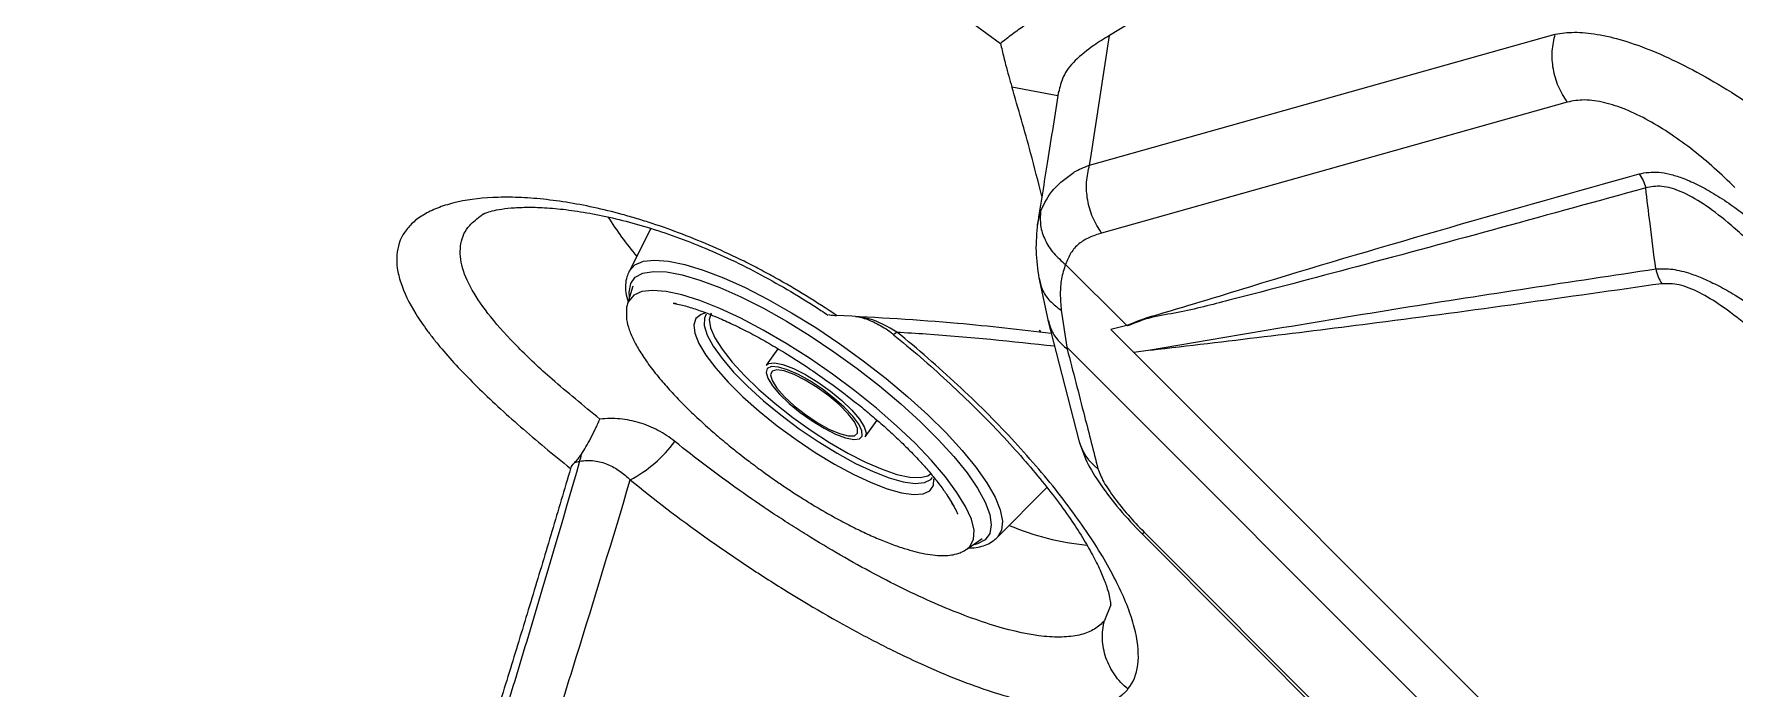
# Model space of a CAD drawing. Extents: x 409 to 498, y 628 to 778.
# Drawn here: x 479.38 to 485.8, y 724.84 to 727.3 of the extents above; entities that cross this region are included whole.
import ezdxf

# ---------------------------------------------------------------- set-up
doc = ezdxf.new("R2010")
doc.units = 0
doc.header["$MEASUREMENT"] = 0
doc.layers.add('1', color=4, linetype='Continuous')
doc.layers.add('GEOMETRY', color=4, linetype='Continuous', lineweight=25)

# ---------------------------------------------------------------- blocks, each defined once
blk = doc.blocks.new('2026_PULSE')
at = {"layer": 'GEOMETRY'}
for p, q in [((77.0824, 83.6917), (74.8596, 82.339)), ((74.7845, 81.8504), (76.5414, 82.3444)), ((74.7889, 81.879), (74.8596, 82.3389)), ((74.4912, 82.1456), (74.6648, 82.1124)), ((76.5867, 82.0879), (74.8297, 81.5939)), ((74.7845, 81.8504), (74.7889, 81.879)), ((72.4915, 81.6619), (72.4941, 81.6641)), ((72.4941, 81.6641), (72.497, 81.6665)), ((74.5882, 81.6247), (74.5995, 81.6754)), ((73.1288, 81.6113), (73.0468, 81.4487)), ((74.6939, 81.4757), (74.9244, 81.2453)), ((73.0611, 81.3939), (73.0411, 81.3266)), ((74.5932, 81.4251), (74.6283, 81.2622)), ((74.6269, 81.2657), (74.7435, 80.8122)), ((74.6775, 81.3029), (74.6981, 81.1643)), ((74.0455, 81.2114), (74.0454, 81.2116)), ((74.5984, 81.2224), (74.5954, 81.2273)), ((74.5984, 81.2269), (74.5984, 81.2224)), ((74.9244, 81.2453), (74.8649, 81.23)), ((74.8649, 81.23), (74.9515, 81.1434)), ((74.9266, 81.2459), (74.9244, 81.2453)), ((73.6086, 81.1579), (73.5644, 81.0955)), ((74.6981, 81.1643), (74.7001, 81.1623)), ((74.7001, 81.1623), (81.1421, 74.7204)), ((75.0145, 81.1524), (74.9515, 81.1434)), ((74.9515, 81.1434), (81.1232, 74.9717)), ((73.9376, 80.8262), (73.9829, 80.8879)), ((74.4358, 80.4462), (74.6236, 80.6347)), ((74.3218, 80.4024), (74.3794, 80.4425)), ((74.9827, 80.4593), (80.4391, 75.003)), ((74.9901, 80.4667), (80.4465, 75.0103)), ((74.8642, 80.1917), (74.8408, 80.133))]:
    blk.add_line(p, q, dxfattribs=at)
at = {"layer": 'GEOMETRY', "flags": 128}
for points in [[(73.0468, 81.4487), (73.0484, 81.4516), (73.0691, 81.4738), (73.1009, 81.4874), (73.1433, 81.4924), (73.1956, 81.4885), (73.257, 81.4759), (73.3265, 81.4547), (73.4028, 81.4253), (73.4848, 81.3883), (73.5712, 81.3441), (73.6604, 81.2936), (73.751, 81.2375), (73.8416, 81.1767), (73.9307, 81.1124)], [(73.0487, 81.3524), (73.0473, 81.3713), (73.0531, 81.4033), (73.0705, 81.4272), (73.0992, 81.4427), (73.1388, 81.4494), (73.1884, 81.4473), (73.2473, 81.4364), (73.3145, 81.4169), (73.3888, 81.3891), (73.4689, 81.3534), (73.5536, 81.3106), (73.6412, 81.2613), (73.7304, 81.2063), (73.8196, 81.1467), (73.9072, 81.0834)], [(74.3218, 80.4024), (74.3338, 80.4131), (74.347, 80.4393), (74.3486, 80.4734), (74.3385, 80.5148), (74.3168, 80.5627), (74.2841, 80.6163), (74.2408, 80.6746), (74.1878, 80.7366), (74.1259, 80.8013), (74.0563, 80.8673), (73.9803, 80.9336), (73.8991, 80.9989), (73.8143, 81.0622), (73.7273, 81.1222), (73.6397, 81.1779), (73.5531, 81.2284), (73.469, 81.2726), (73.3889, 81.3099), (73.3142, 81.3395), (73.2463, 81.3609), (73.1864, 81.3738), (73.1355, 81.3779), (73.0946, 81.3731), (73.0644, 81.3596), (73.0454, 81.3375), (73.0411, 81.3266)], [(73.3352, 81.2927), (73.3185, 81.2875), (73.299, 81.2718), (73.2911, 81.2478), (73.2949, 81.2162), (73.3103, 81.1776), (73.337, 81.1333), (73.3743, 81.0842), (73.4211, 81.0317), (73.4763, 80.9771), (73.5384, 80.9219), (73.6059, 80.8674), (73.6769, 80.8151), (73.7497, 80.7663), (73.8224, 80.7223), (73.893, 80.6843), (73.9598, 80.6532), (74.021, 80.6298), (74.075, 80.6147)], [(73.3382, 81.2883), (73.3311, 81.2736), (73.3304, 81.2452), (73.3416, 81.2096), (73.3643, 81.1677), (73.3979, 81.1206), (73.4415, 81.0697), (73.4939, 81.0164), (73.5537, 80.962), (73.6193, 80.9081), (73.6888, 80.8561), (73.7603, 80.8075), (73.832, 80.7635), (73.9018, 80.7255), (73.9678, 80.6944), (74.0284, 80.6711), (74.0817, 80.6561)], [(73.3562, 81.2914), (73.3497, 81.2681), (73.3545, 81.2369), (73.3708, 81.1991), (73.3981, 81.1557), (73.4356, 81.1078), (73.4824, 81.0568), (73.5371, 81.0041), (73.5983, 80.951), (73.6644, 80.8991), (73.7334, 80.8498), (73.8035, 80.8044), (73.8728, 80.7641), (73.9394, 80.7301), (74.0015, 80.7032), (74.0575, 80.6842), (74.1057, 80.6737), (74.1448, 80.6718), (74.1739, 80.6788), (74.1879, 80.689)], [(74.0572, 81.2206), (74.0495, 81.2135), (74.0457, 81.2113), (74.0455, 81.2114)], [(73.5679, 81.0831), (73.5636, 81.0688), (73.5701, 81.0465), (73.5877, 81.0184), (73.6151, 80.9862), (73.6508, 80.9519), (73.6924, 80.9176), (73.7373, 80.8857), (73.7828, 80.8579)], [(73.5644, 81.0955), (73.5731, 81.1022), (73.5953, 81.1048), (73.6273, 81.0984), (73.6671, 81.0834), (73.695, 81.0699)], [(73.9261, 80.8284), (73.9264, 80.8292), (73.9256, 80.848), (73.9134, 80.8734), (73.8908, 80.9039), (73.859, 80.9374), (73.82, 80.9719), (73.7764, 81.0053), (73.7309, 81.0354), (73.6862, 81.0603), (73.6453, 81.0785), (73.6107, 81.0888), (73.5846, 81.0906), (73.5685, 81.0838), (73.5679, 81.0831)], [(73.7117, 81.0399), (73.6693, 81.0611), (73.6325, 81.0742), (73.6042, 81.0784), (73.5863, 81.0734), (73.5802, 81.0594), (73.5864, 81.0375), (73.6044, 81.0094), (73.6329, 80.9771), (73.6697, 80.9431), (73.7121, 80.9098), (73.757, 80.8797), (73.8011, 80.8551), (73.841, 80.8378), (73.8739, 80.829), (73.8972, 80.8295), (73.9093, 80.8391), (73.9093, 80.8572), (73.8971, 80.8824), (73.8736, 80.9129), (73.8407, 80.9463), (73.8007, 80.9803), (73.7566, 81.0123), (73.7117, 81.0399)], [(73.695, 81.0699), (73.7121, 81.0606), (73.72, 81.0562)], [(73.9072, 81.0834), (73.9918, 81.0175), (74.072, 80.9502), (74.1463, 80.8826), (74.2135, 80.8158), (74.2724, 80.751), (74.3221, 80.6893), (74.3616, 80.6318), (74.3904, 80.5794), (74.4078, 80.533), (74.4137, 80.4935), (74.4078, 80.4615), (74.3904, 80.4376), (74.3617, 80.4221), (74.3439, 80.4177)], [(73.9307, 81.1124), (74.0167, 81.0455), (74.0983, 80.9771), (74.1741, 80.9084), (74.243, 80.8404), (74.3037, 80.7743), (74.3552, 80.7112), (74.3968, 80.6522), (74.4277, 80.5981), (74.4475, 80.5499), (74.4557, 80.5083), (74.4523, 80.4741), (74.4374, 80.4478), (74.4358, 80.4462)], [(73.72, 81.0562), (73.7597, 81.0317), (73.8066, 80.9982), (73.8501, 80.9625), (73.8874, 80.9266), (73.9161, 80.8929), (73.9344, 80.8635), (73.9413, 80.8402), (73.9376, 80.8262)], [(73.7828, 80.8579), (73.8259, 80.8362), (73.864, 80.8218), (73.8946, 80.8157), (73.9158, 80.8182), (73.9261, 80.8284)], [(74.075, 80.6147), (74.1205, 80.6084), (74.1562, 80.611), (74.1812, 80.6224), (74.195, 80.6423), (74.1973, 80.6674)], [(74.0817, 80.6561), (74.1263, 80.65), (74.1611, 80.6529), (74.1851, 80.6646), (74.1918, 80.6723)], [(74.9827, 80.4593), (74.9834, 80.46), (74.9901, 80.4667)]]:
    blk.add_lwpolyline(points, dxfattribs=at)
at = {"layer": 'GEOMETRY'}
for centre, radius, start, end in [((74.1415, 82.3943), 1.3874, 212.17318, 219.81189), ((72.8162, 81.1054), 0.5011, 298.00753, 323.60885), ((74.9327, 80.863), 0.1959, 195.03325, 233.51037), ((72.7605, 80.7729), 0.1073, 338.29611, 353.1949), ((74.8679, 81.4008), 0.9879, 246.95057, 264.58638)]:
    blk.add_arc(centre, radius, start, end, dxfattribs=at)
for points in [[(70.67, 83.6522), (72.0423, 83.5882), (73.3559, 83.1166), (74.4485, 82.3092)], [(76.5867, 82.0879), (76.5747, 82.107), (76.5508, 82.1451), (76.5321, 82.2122), (76.5268, 82.2809), (76.5366, 82.3232), (76.5414, 82.3444)], [(74.8297, 81.5939), (74.8178, 81.613), (74.7938, 81.6511), (74.7751, 81.7182), (74.7699, 81.7869), (74.7796, 81.8292), (74.7845, 81.8504)], [(72.8417, 80.7291), (72.8503, 80.7374), (72.8587, 80.7478), (72.867, 80.7602)], [(72.8263, 80.7063), (72.8284, 80.7133), (72.8333, 80.7208), (72.8417, 80.7291)], [(72.8417, 80.7291), (72.8479, 80.7305), (72.854, 80.7319), (72.8602, 80.7333)]]:
    blk.add_open_spline(points, degree=3, dxfattribs=at)
for points, knots in [([(74.707, 82.4858), (74.6988, 82.4809), (74.6824, 82.4711), (74.6579, 82.4561), (74.6336, 82.4407), (74.6094, 82.425), (74.5855, 82.409), (74.5619, 82.3928), (74.5385, 82.3764), (74.5155, 82.3598), (74.4928, 82.3431), (74.4705, 82.3262), (74.4558, 82.3149), (74.4485, 82.3092)], [0, 0, 0, 0, 0.090324, 0.181194, 0.272469, 0.364002, 0.455646, 0.547254, 0.638694, 0.72983, 0.820522, 0.910624, 1, 1, 1, 1]), ([(76.5414, 82.3444), (76.5647, 82.3476), (76.6123, 82.354), (76.6994, 82.3453), (76.7989, 82.3218), (76.9098, 82.282), (77.0303, 82.2266), (77.1583, 82.1557), (77.2922, 82.0704), (77.3793, 82.0039), (77.4239, 81.9699)], [0, 0, 0, 0, 0.1060913, 0.216747, 0.3320356, 0.4525106, 0.5788195, 0.7118984, 0.8524035, 1, 1, 1, 1]), ([(74.4485, 82.3092), (74.4505, 82.3004), (74.4544, 82.2827), (74.4608, 82.2559), (74.4689, 82.2237), (74.479, 82.1871), (74.4872, 82.1591), (74.4912, 82.1456)], [0, 0, 0, 0, 0.166169, 0.332922, 0.50002, 0.758199, 1, 1, 1, 1]), ([(74.8001, 82.3013), (74.7753, 82.283), (74.7256, 82.2461), (74.6816, 82.1857), (74.6724, 82.1446), (74.6681, 82.1254)], [0, 0, 0, 0, 0.345296, 0.693005, 1, 1, 1, 1]), ([(74.8597, 82.3389), (74.8497, 82.3328), (74.8296, 82.3205), (74.8099, 82.3077), (74.8001, 82.3013)], [0, 0, 0, 0, 0.499338, 1, 1, 1, 1]), ([(74.6046, 81.7325), (74.5906, 81.7874), (74.5554, 81.9256), (74.5153, 82.0629), (74.4912, 82.1456)], [0, 0, 0, 0, 0.39723, 1, 1, 1, 1]), ([(74.6674, 82.1286), (74.6535, 82.0406), (74.627, 81.873), (74.6002, 81.7048), (74.5875, 81.6248)], [0, 0, 0, 0, 0.5243748, 1, 1, 1, 1]), ([(77.2196, 81.7655), (77.1939, 81.7903), (77.1431, 81.8395), (77.0618, 81.9071), (76.9789, 81.9677), (76.8933, 82.0201), (76.8088, 82.0612), (76.7266, 82.0882), (76.6501, 82.0997), (76.6078, 82.0919), (76.5867, 82.0879)], [0, 0, 0, 0, 0.126547, 0.249919, 0.377175, 0.499718, 0.627528, 0.749863, 0.875036, 1, 1, 1, 1]), ([(74.7257, 81.8246), (74.735, 81.8291), (74.7537, 81.838), (74.7742, 81.8463), (74.7845, 81.8504)], [0, 0, 0, 0, 0.498796, 1, 1, 1, 1]), ([(74.5995, 81.6754), (74.6139, 81.7053), (74.6423, 81.7644), (74.6988, 81.8038), (74.7268, 81.8233)], [0, 0, 0, 0, 0.504499, 1, 1, 1, 1]), ([(74.9266, 81.2459), (74.9311, 81.248), (74.9745, 81.2683), (75.1478, 81.3168), (75.7799, 81.5146), (76.3813, 81.6837), (76.8582, 81.8177)], [0, 0, 0, 0, 0.007721, 0.074655, 0.266185, 1, 1, 1, 1]), ([(76.8827, 81.7643), (76.5192, 81.6641), (75.9958, 81.5199), (75.4392, 81.3735), (75.2145, 81.316), (75.1186, 81.2924), (75.0155, 81.2791), (74.9571, 81.2558), (74.9281, 81.2442)], [0, 0, 0, 0, 0.559957, 0.806347, 0.854751, 0.903289, 0.952043, 1, 1, 1, 1]), ([(76.8582, 81.8177), (76.8818, 81.8217), (76.9169, 81.8275), (76.9739, 81.817), (77.0223, 81.8022), (77.0775, 81.7781), (77.1398, 81.7437), (77.2223, 81.6899), (77.3238, 81.6119), (77.4394, 81.5103), (77.5141, 81.437), (77.5512, 81.4006)], [0, 0, 0, 0, 0.125242, 0.186962, 0.250585, 0.328395, 0.41141, 0.501036, 0.662351, 0.831997, 1, 1, 1, 1]), ([(76.8582, 81.8177), (76.8635, 81.8095), (76.8742, 81.7931), (76.8799, 81.7739), (76.8827, 81.7643)], [0, 0, 0, 0, 0.5, 1, 1, 1, 1]), ([(77.49, 81.3394), (77.4703, 81.361), (77.4312, 81.4039), (77.3715, 81.4663), (77.3117, 81.5262), (77.2521, 81.5823), (77.1824, 81.6439), (77.1039, 81.7044), (77.0186, 81.7522), (76.9415, 81.7754), (76.9022, 81.768), (76.8827, 81.7643)], [0, 0, 0, 0, 0.1035977, 0.2062818, 0.3070607, 0.4050613, 0.4995741, 0.6433549, 0.7697547, 0.8853187, 1, 1, 1, 1]), ([(76.9206, 81.4588), (76.9135, 81.5157), (76.9008, 81.6176), (76.8882, 81.7194), (76.8827, 81.7643)], [0, 0, 0, 0, 0.559389, 1, 1, 1, 1]), ([(73.8298, 81.2831), (73.7539, 81.3347), (73.6767, 81.3822), (73.5788, 81.4365), (73.5591, 81.4471), (73.5198, 81.4677), (73.5002, 81.4777), (73.4416, 81.5068), (73.4027, 81.5249), (73.2864, 81.5759), (73.2096, 81.6053), (73.1147, 81.6365), (73.0958, 81.6425), (73.0582, 81.6537), (73.0397, 81.6591), (72.9845, 81.6741), (72.9485, 81.6829), (72.8429, 81.7058), (72.7755, 81.7164), (72.6794, 81.7257), (72.6482, 81.7277), (72.5886, 81.7294), (72.5601, 81.7291), (72.4784, 81.7252), (72.4291, 81.7184), (72.3634, 81.7021), (72.3429, 81.6956), (72.3051, 81.6807), (72.2879, 81.6724), (72.2569, 81.6538), (72.2431, 81.6437), (72.225, 81.6271), (72.2193, 81.6213), (72.209, 81.6093), (72.2042, 81.6031), (72.1829, 81.5711), (72.1732, 81.5425), (72.1695, 81.4952), (72.1701, 81.4787), (72.175, 81.4441), (72.1793, 81.426), (72.1976, 81.3702), (72.2168, 81.3308), (72.2557, 81.2682), (72.2703, 81.2468), (72.2949, 81.2136), (72.3035, 81.2024), (72.3214, 81.1799), (72.3307, 81.1685), (72.3791, 81.1113), (72.4234, 81.0641), (72.498, 80.9907), (72.5242, 80.9657), (72.5793, 80.915), (72.6079, 80.8894), (72.6965, 80.8121), (72.7595, 80.7597), (72.8264, 80.7062)], [0, 0, 0, 0, 0.0625, 0.0625, 0.078125, 0.078125, 0.09375, 0.09375, 0.125, 0.125, 0.1875, 0.1875, 0.203125, 0.203125, 0.21875, 0.21875, 0.25, 0.25, 0.3125, 0.3125, 0.34375, 0.34375, 0.375, 0.375, 0.4375, 0.4375, 0.46875, 0.46875, 0.5, 0.5, 0.53125, 0.53125, 0.546875, 0.546875, 0.5625, 0.5625, 0.625, 0.625, 0.65625, 0.65625, 0.6875, 0.6875, 0.75, 0.75, 0.78125, 0.78125, 0.796875, 0.796875, 0.8125, 0.8125, 0.875, 0.875, 0.90625, 0.90625, 0.9375, 0.9375, 1, 1, 1, 1]), ([(72.9368, 80.8924), (72.8746, 80.9432), (72.7607, 81.0361), (72.624, 81.1646), (72.5214, 81.2774), (72.4491, 81.3817), (72.4103, 81.4748), (72.4073, 81.5566), (72.4348, 81.6196), (72.4749, 81.6495), (72.4915, 81.6619)], [0, 0, 0, 0, 0.152479, 0.278958, 0.408747, 0.532203, 0.659122, 0.782551, 0.909714, 1, 1, 1, 1]), ([(72.4938, 81.6644), (72.4936, 81.6642), (72.4929, 81.6638), (72.5018, 81.6685), (72.5224, 81.6756), (72.5555, 81.6832), (72.601, 81.6892), (72.6587, 81.692), (72.728, 81.6904), (72.8083, 81.6832), (72.8982, 81.6697), (72.9962, 81.6492), (73.1005, 81.6214), (73.209, 81.5863), (73.3201, 81.544), (73.432, 81.4943), (73.5449, 81.4375), (73.6579, 81.3735), (73.7426, 81.3221), (73.7884, 81.2905), (73.7971, 81.2845)], [0, 0, 0, 0, 0.019629, 0.06523, 0.113012, 0.164502, 0.218616, 0.275622, 0.335383, 0.39753, 0.461549, 0.526841, 0.59278, 0.658683, 0.723864, 0.788934, 0.853002, 0.918255, 0.984448, 1, 1, 1, 1]), ([(74.5995, 81.6754), (74.5985, 81.6578), (74.5965, 81.622), (74.6145, 81.5675), (74.6463, 81.5166), (74.678, 81.4893), (74.6936, 81.476)], [0, 0, 0, 0, 0.245715, 0.499928, 0.754179, 1, 1, 1, 1]), ([(74.5884, 81.6296), (74.5849, 81.5951), (74.5781, 81.5286), (74.5881, 81.4578), (74.5929, 81.4237)], [0, 0, 0, 0, 0.518312, 1, 1, 1, 1]), ([(74.8297, 81.5939), (74.8141, 81.5889), (74.7827, 81.5789), (74.7428, 81.5547), (74.712, 81.5207), (74.6999, 81.4908), (74.6939, 81.4757)], [0, 0, 0, 0, 0.249787, 0.499296, 0.749124, 1, 1, 1, 1]), ([(73.0468, 81.4487), (73.0439, 81.4421), (73.0365, 81.4252), (73.0327, 81.3988), (73.0337, 81.3681), (73.04, 81.346), (73.0434, 81.3342)], [0, 0, 0, 0, 0.1646076, 0.4222326, 0.6922569, 1, 1, 1, 1]), ([(74.6936, 81.476), (74.6879, 81.4578), (74.6765, 81.422), (74.6725, 81.3631), (74.6758, 81.3235), (74.6775, 81.3029)], [0, 0, 0, 0, 0.329137, 0.650204, 1, 1, 1, 1]), ([(74.6939, 81.4757), (74.6939, 81.4758), (74.6938, 81.4759), (74.6937, 81.4759), (74.6936, 81.476)], [0, 0, 0, 0, 0.560067, 1, 1, 1, 1]), ([(75.0139, 81.1534), (75.3294, 81.2071), (75.9602, 81.3145), (76.6005, 81.4107), (76.9206, 81.4588)], [0, 0, 0, 0, 0.500104, 1, 1, 1, 1]), ([(76.9206, 81.4588), (76.9387, 81.4596), (76.9753, 81.4613), (77.0363, 81.4471), (77.0956, 81.4253), (77.1519, 81.3988), (77.243, 81.3484), (77.3686, 81.2612), (77.4675, 81.1772), (77.5181, 81.1342)], [0, 0, 0, 0, 0.114828, 0.233664, 0.317348, 0.406089, 0.500977, 0.744712, 1, 1, 1, 1]), ([(76.9206, 81.4588), (76.9231, 81.4487), (76.928, 81.4286), (76.9385, 81.4115), (76.9437, 81.403)], [0, 0, 0, 0, 0.5000001, 1, 1, 1, 1]), ([(74.5941, 81.424), (74.5971, 81.4098), (74.6037, 81.3786), (74.6326, 81.3362), (74.6627, 81.3138), (74.6775, 81.3029)], [0, 0, 0, 0, 0.299105, 0.655418, 1, 1, 1, 1]), ([(76.9437, 81.403), (76.5864, 81.3522), (75.9483, 81.2614), (75.3003, 81.1851), (75.0151, 81.1515)], [0, 0, 0, 0, 0.560011, 1, 1, 1, 1]), ([(77.4546, 81.0706), (77.4238, 81.1009), (77.3623, 81.1613), (77.266, 81.2465), (77.1732, 81.3183), (77.086, 81.3714), (77.0068, 81.4039), (76.9648, 81.4033), (76.9437, 81.403)], [0, 0, 0, 0, 0.187072, 0.373689, 0.559995, 0.705553, 0.85283, 1, 1, 1, 1]), ([(73.0411, 81.3266), (73.0393, 81.3211), (73.0374, 81.3155), (73.0375, 81.3097), (73.0375, 81.3096)], [0, 0, 0, 0, 0.979589, 1, 1, 1, 1]), ([(73.2263, 81.3271), (73.2263, 81.3271), (73.2263, 81.3271), (73.2263, 81.3271), (73.2263, 81.3271), (73.2263, 81.3271), (73.2263, 81.3271), (73.2263, 81.3271), (73.2262, 81.3271), (73.2262, 81.3271), (73.2259, 81.3271), (73.2244, 81.3275), (73.2201, 81.3284), (73.2159, 81.3286), (73.2129, 81.3287)], [0, 0, 0, 0, 0.0003544, 0.0013968, 0.0019199, 0.0023464, 0.0028152, 0.0034288, 0.0045066, 0.0069558, 0.0143992, 0.0476193, 0.3117874, 1, 1, 1, 1]), ([(73.2131, 81.3296), (73.2131, 81.3296), (73.2131, 81.3296), (73.2132, 81.3296), (73.2142, 81.3294), (73.2172, 81.3289), (73.2204, 81.3283), (73.2225, 81.3278), (73.2228, 81.3278)], [0, 0, 0, 0, 0.003533, 0.016774, 0.068006, 0.385674, 0.921546, 1, 1, 1, 1]), ([(73.2172, 81.3279), (73.2255, 81.3265), (73.248, 81.3228), (73.2886, 81.3106), (73.3408, 81.2924), (73.3954, 81.2698), (73.4531, 81.2432), (73.5127, 81.2128), (73.5745, 81.1786), (73.632, 81.1445), (73.6847, 81.1112), (73.7397, 81.075), (73.7784, 81.0475), (73.8017, 81.0311)], [0, 0, 0, 0, 0.059892, 0.162039, 0.260698, 0.35879, 0.454549, 0.552714, 0.648424, 0.746669, 0.819141, 0.891522, 1, 1, 1, 1]), ([(73.0375, 81.3096), (73.0368, 81.2956), (73.0356, 81.2685), (73.0465, 81.2296), (73.0643, 81.1877), (73.0904, 81.142), (73.1242, 81.0929), (73.1645, 81.0424), (73.2091, 80.9922), (73.2564, 80.9431), (73.308, 80.8935), (73.3611, 80.8458), (73.4101, 80.8042), (73.451, 80.7711), (73.481, 80.7476), (73.5028, 80.731), (73.5183, 80.7193), (73.5355, 80.7065), (73.5478, 80.6976), (73.5565, 80.6913)], [0, 0, 0, 0, 0.083571, 0.16248, 0.243295, 0.319686, 0.403638, 0.487547, 0.557806, 0.631366, 0.704083, 0.773077, 0.837569, 0.88443, 0.918024, 0.941944, 0.958916, 0.970939, 1, 1, 1, 1]), ([(73.799, 81.2872), (73.8004, 81.2862), (73.8039, 81.2854), (73.8144, 81.2841), (73.8215, 81.2835), (73.8297, 81.2832)], [0, 0, 0, 0, 0.5, 0.5, 1, 1, 1, 1]), ([(74.6398, 81.2154), (74.5231, 81.229), (74.2609, 81.2596), (73.9836, 81.2748), (73.8298, 81.2832)], [0, 0, 0, 0, 0.445391, 1, 1, 1, 1]), ([(74.0572, 81.2206), (74.0232, 81.2407), (73.9747, 81.2693), (73.918, 81.2764), (73.9011, 81.2785)], [0, 0, 0, 0, 0.701773, 1, 1, 1, 1]), ([(73.9125, 81.2777), (73.9198, 81.2761), (73.9461, 81.2701), (73.9904, 81.249), (74.0274, 81.2272), (74.0442, 81.2122), (74.0453, 81.2113)], [0, 0, 0, 0, 0.154395, 0.555106, 0.972643, 1, 1, 1, 1]), ([(74.6298, 81.2638), (74.6315, 81.2559), (74.6369, 81.2308), (74.6598, 81.1927), (74.6868, 81.1684), (74.7002, 81.1562)], [0, 0, 0, 0, 0.1887758, 0.5945992, 1, 1, 1, 1]), ([(74.0444, 81.2103), (74.0527, 81.2038), (74.0962, 81.1693), (74.1721, 81.1038), (74.271, 81.0147), (74.3651, 80.9239), (74.4532, 80.8332), (74.534, 80.744), (74.6067, 80.6577), (74.6704, 80.5755), (74.7246, 80.4988), (74.7692, 80.4283), (74.8045, 80.3649), (74.831, 80.3091), (74.8491, 80.262), (74.8595, 80.2249), (74.8637, 80.2), (74.8636, 80.1877), (74.8637, 80.1886), (74.8637, 80.1889)], [0, 0, 0, 0, 0.016079, 0.0843914, 0.1532594, 0.2223373, 0.2911158, 0.359202, 0.4262433, 0.491944, 0.5560765, 0.6184586, 0.6799241, 0.7403218, 0.7999621, 0.8585206, 0.9157914, 0.971939, 1, 1, 1, 1]), ([(74.9294, 79.875), (74.9495, 79.8995), (74.9617, 79.9298), (74.971, 80.0015), (74.9681, 80.0429), (74.9547, 80.1018), (74.9515, 80.1139), (74.9442, 80.1386), (74.9401, 80.1512), (74.9264, 80.1897), (74.9155, 80.2164), (74.8899, 80.2717), (74.8753, 80.3004), (74.8423, 80.3598), (74.8239, 80.3906), (74.7639, 80.4843), (74.7177, 80.5488), (74.639, 80.6485), (74.6112, 80.6822), (74.5524, 80.7505), (74.5217, 80.7847), (74.4265, 80.8869), (74.3586, 80.9547), (74.2498, 81.0558), (74.2123, 81.0895), (74.1359, 81.1558), (74.0969, 81.1884), (74.0572, 81.2206)], [0, 0, 0, 0, 0.125, 0.125, 0.25, 0.25, 0.28125, 0.28125, 0.3125, 0.3125, 0.375, 0.375, 0.4375, 0.4375, 0.5, 0.5, 0.625, 0.625, 0.6875, 0.6875, 0.75, 0.75, 0.875, 0.875, 0.9375, 0.9375, 1, 1, 1, 1]), ([(74.0572, 81.2206), (74.0942, 81.2184), (74.2981, 81.2064), (74.4926, 81.1856), (74.6519, 81.1685)], [0, 0, 0, 0, 0.181328, 1, 1, 1, 1]), ([(74.7002, 81.1623), (74.7006, 81.1619), (74.7013, 81.1609), (74.7021, 81.1596), (74.7025, 81.1585), (74.7026, 81.1572), (74.7021, 81.1561), (74.7009, 81.1561), (74.7002, 81.1562)], [0, 0, 0, 0, 0.1067506, 0.2132081, 0.3309789, 0.468841, 0.7372541, 1, 1, 1, 1]), ([(74.7002, 81.1562), (74.7219, 81.0721), (74.7606, 80.922), (74.7992, 80.7716), (74.8162, 80.7054)], [0, 0, 0, 0, 0.56, 1, 1, 1, 1]), ([(73.8017, 81.0311), (73.8285, 81.0113), (73.8659, 80.9838), (73.9188, 80.9419), (73.9618, 80.9065), (74.0102, 80.8646), (74.0572, 80.8216), (74.1019, 80.7781), (74.1428, 80.7354), (74.1789, 80.6949), (74.2089, 80.6582), (74.2308, 80.6289), (74.2483, 80.6035), (74.2669, 80.5738), (74.2825, 80.5456), (74.2863, 80.5341), (74.2864, 80.5337)], [0, 0, 0, 0, 0.115228, 0.161036, 0.236352, 0.312923, 0.393272, 0.474824, 0.556226, 0.636003, 0.712126, 0.779984, 0.821107, 0.884822, 0.995337, 1, 1, 1, 1]), ([(72.867, 80.7602), (72.8785, 80.7773), (72.8902, 80.797), (72.9078, 80.8304), (72.9138, 80.8423), (72.9225, 80.8606), (72.9254, 80.8668), (72.9297, 80.8763), (72.9311, 80.8795), (72.934, 80.8859), (72.9354, 80.8892), (72.9368, 80.8924)], [0, 0, 0, 0, 0.5, 0.5, 0.75, 0.75, 0.875, 0.875, 0.9375, 0.9375, 1, 1, 1, 1]), ([(73.2196, 80.8081), (73.1996, 80.8243), (73.1784, 80.8383), (73.1449, 80.856), (73.1333, 80.8614), (73.1099, 80.871), (73.0981, 80.8752), (73.0621, 80.8859), (73.0375, 80.8906), (72.9998, 80.8941), (72.9871, 80.8946), (72.9619, 80.8944), (72.9493, 80.8937), (72.9368, 80.8924)], [0, 0, 0, 0, 0.25, 0.25, 0.375, 0.375, 0.5, 0.5, 0.75, 0.75, 0.875, 0.875, 1, 1, 1, 1]), ([(74.8408, 80.133), (74.8304, 80.1203), (74.8177, 80.1095), (74.7881, 80.0919), (74.7712, 80.085), (74.7332, 80.0752), (74.7121, 80.0721), (74.6657, 80.0699), (74.6402, 80.0707), (74.5591, 80.0789), (74.4984, 80.0918), (74.3975, 80.1219), (74.362, 80.1339), (74.2893, 80.1608), (74.2519, 80.1758), (74.1752, 80.2088), (74.1358, 80.2269), (74.0549, 80.266), (74.0132, 80.2872), (73.8877, 80.3538), (73.803, 80.4026), (73.6957, 80.4691), (73.6742, 80.4826), (73.631, 80.5103), (73.6095, 80.5243), (73.5454, 80.5668), (73.5033, 80.5956), (73.3787, 80.6838), (73.2979, 80.7447), (73.2196, 80.8081)], [0, 0, 0, 0, 0.0625, 0.0625, 0.125, 0.125, 0.1875, 0.1875, 0.25, 0.25, 0.375, 0.375, 0.4375, 0.4375, 0.5, 0.5, 0.5625, 0.5625, 0.625, 0.625, 0.75, 0.75, 0.78125, 0.78125, 0.8125, 0.8125, 0.875, 0.875, 1, 1, 1, 1]), ([(74.7434, 80.8126), (74.7522, 80.7861), (74.7702, 80.7325), (74.8255, 80.6433), (74.8965, 80.55), (74.9535, 80.49), (74.9827, 80.4593)], [0, 0, 0, 0, 0.236101, 0.477235, 0.732028, 1, 1, 1, 1]), ([(72.8602, 80.7333), (72.8793, 80.7372), (72.8977, 80.7376), (72.9246, 80.7343), (72.9333, 80.7325), (72.9503, 80.7279), (72.9584, 80.725), (72.9823, 80.7151), (72.9974, 80.7067), (73.0258, 80.6869), (73.0391, 80.6756), (73.0515, 80.663)], [0, 0, 0, 0, 0.25, 0.25, 0.375, 0.375, 0.5, 0.5, 0.75, 0.75, 1, 1, 1, 1]), ([(72.8264, 80.7062), (72.8147, 80.6668), (72.7913, 80.5879), (72.756, 80.4694), (72.7205, 80.3511), (72.6848, 80.2327), (72.6488, 80.1145), (72.6127, 79.9963), (72.5762, 79.8781), (72.5395, 79.76), (72.5025, 79.6418), (72.4652, 79.5236), (72.4275, 79.4053), (72.3894, 79.2869), (72.349, 79.1623), (72.3059, 79.0312), (72.26, 78.8929), (72.213, 78.7533), (72.1648, 78.6123), (72.1155, 78.4697), (72.0649, 78.3255), (72.0129, 78.1797), (71.9594, 78.0321), (71.9045, 77.8828), (71.848, 77.7316), (71.79, 77.5787), (71.7305, 77.4239), (71.6695, 77.2674), (71.6071, 77.1093), (71.5646, 77.0028), (71.5433, 76.9495)], [0, 0, 0, 0, 0.033735, 0.067357, 0.100867, 0.134264, 0.167548, 0.200717, 0.233771, 0.266709, 0.29953, 0.332235, 0.364821, 0.397289, 0.429638, 0.466804, 0.504098, 0.541519, 0.579066, 0.616737, 0.654532, 0.69245, 0.730489, 0.768647, 0.806924, 0.845317, 0.883823, 0.922439, 0.961165, 1, 1, 1, 1]), ([(72.8602, 80.7333), (72.7953, 80.509), (72.7289, 80.2832), (72.5922, 79.8275), (72.5217, 79.5976), (72.3747, 79.1315), (72.2981, 78.8953), (72.1359, 78.4141), (72.0504, 78.1689), (71.9588, 77.918)], [0, 0, 0, 0, 0.25, 0.25, 0.5, 0.5, 0.75, 0.75, 1, 1, 1, 1]), ([(73.5565, 80.6913), (73.5636, 80.6862), (73.579, 80.6751), (73.6081, 80.6548), (73.6462, 80.6289), (73.6939, 80.5979), (73.7472, 80.565), (73.8038, 80.532), (73.8616, 80.5006), (73.9189, 80.4718), (73.9742, 80.4464), (74.0263, 80.425), (74.0737, 80.408), (74.1155, 80.3955), (74.1555, 80.3858), (74.1924, 80.3797), (74.2268, 80.3772), (74.2576, 80.3787), (74.2788, 80.3827), (74.3034, 80.391), (74.3149, 80.3981), (74.3218, 80.4024)], [0, 0, 0, 0, 0.022877, 0.049806, 0.093078, 0.14386, 0.200928, 0.26174, 0.324797, 0.388925, 0.453175, 0.516623, 0.578076, 0.63532, 0.687355, 0.751, 0.808276, 0.864486, 0.919443, 0.95181, 1, 1, 1, 1]), ([(74.8162, 80.7054), (74.8223, 80.6893), (74.8345, 80.657), (74.877, 80.5947), (74.9289, 80.5301), (74.9695, 80.488), (74.9901, 80.4667)], [0, 0, 0, 0, 0.249073, 0.499064, 0.745848, 1, 1, 1, 1]), ([(72.1343, 77.8899), (72.2267, 78.1365), (72.3134, 78.3777), (72.4782, 78.8514), (72.5562, 79.084), (72.706, 79.5432), (72.7778, 79.7698), (72.9174, 80.2191), (72.9852, 80.4417), (73.0515, 80.663)], [0, 0, 0, 0, 0.25, 0.25, 0.5, 0.5, 0.75, 0.75, 1, 1, 1, 1]), ([(73.0515, 80.663), (73.1423, 80.589), (73.236, 80.5178), (73.3806, 80.4148), (73.4295, 80.3811), (73.5039, 80.3315), (73.5289, 80.3151), (73.5791, 80.2828), (73.6041, 80.267), (73.7287, 80.1894), (73.8271, 80.1325), (73.9485, 80.0678), (73.9728, 80.0552), (74.0209, 80.0306), (74.0447, 80.0188), (74.1151, 79.9848), (74.1608, 79.9638), (74.2498, 79.9255), (74.2931, 79.9081), (74.3773, 79.877), (74.4184, 79.8632), (74.5351, 79.8284), (74.6051, 79.8136), (74.6986, 79.8041), (74.728, 79.8032), (74.7815, 79.8057), (74.8057, 79.8092), (74.8495, 79.8204), (74.8689, 79.8282), (74.8944, 79.8432), (74.9023, 79.8488), (74.9132, 79.858), (74.9167, 79.8612), (74.9216, 79.8662), (74.924, 79.8688), (74.9264, 79.8714), (74.9279, 79.8732), (74.9286, 79.8741), (74.9294, 79.875)], [0, 0, 0, 0, 0.125, 0.125, 0.1875, 0.1875, 0.21875, 0.21875, 0.25, 0.25, 0.375, 0.375, 0.40625, 0.40625, 0.4375, 0.4375, 0.5, 0.5, 0.5625, 0.5625, 0.625, 0.625, 0.75, 0.75, 0.8125, 0.8125, 0.875, 0.875, 0.9375, 0.9375, 0.96875, 0.96875, 0.984375, 0.984375, 0.992187, 0.996094, 0.996094, 1, 1, 1, 1]), ([(74.2692, 80.5686), (74.2683, 80.5702), (74.267, 80.5729), (74.2651, 80.5762), (74.2642, 80.5777), (74.2639, 80.5782), (74.2639, 80.5782), (74.2639, 80.5783), (74.2639, 80.5783), (74.2639, 80.5783), (74.2639, 80.5783), (74.2639, 80.5783), (74.2639, 80.5783), (74.2639, 80.5782), (74.2641, 80.5779), (74.2656, 80.5754), (74.2678, 80.5715), (74.27, 80.5675), (74.2705, 80.5665), (74.2705, 80.5665), (74.2705, 80.5665), (74.2705, 80.5665), (74.2704, 80.5666), (74.2704, 80.5666), (74.2704, 80.5666), (74.2704, 80.5667), (74.2703, 80.5668), (74.2701, 80.5672), (74.2696, 80.568), (74.2691, 80.569), (74.2686, 80.5699), (74.2684, 80.5703), (74.2683, 80.5705), (74.2682, 80.5707), (74.2681, 80.5708), (74.2681, 80.5708), (74.2681, 80.5708)], [0, 0, 0, 0, 0.197155, 0.31602, 0.351869, 0.355351, 0.35594, 0.356227, 0.356422, 0.356623, 0.356844, 0.357185, 0.357872, 0.359679, 0.366308, 0.405355, 0.682321, 0.865415, 0.872099, 0.874447, 0.875565, 0.876111, 0.876545, 0.877019, 0.877625, 0.878671, 0.881009, 0.887586, 0.911975, 0.950073, 0.961307, 0.967658, 0.973087, 0.979146, 0.987393, 1, 1, 1, 1]), ([(74.3285, 80.407), (74.3329, 80.407), (74.3481, 80.4068), (74.3707, 80.4106), (74.3966, 80.4187), (74.4183, 80.4304), (74.4308, 80.4417), (74.4358, 80.4462)], [0, 0, 0, 0, 0.108398, 0.366224, 0.614503, 0.843771, 1, 1, 1, 1]), ([(74.9294, 79.875), (74.9103, 79.8903), (74.8934, 79.9083), (74.8654, 79.9481), (74.8542, 79.9699), (74.8385, 80.0155), (74.8341, 80.0392), (74.8322, 80.0867), (74.8348, 80.1104), (74.8408, 80.133)], [0, 0, 0, 0, 0.25, 0.25, 0.5, 0.5, 0.75, 0.75, 1, 1, 1, 1])]:
    blk.add_open_spline(points, degree=3, knots=knots, dxfattribs=at)

msp = doc.modelspace()

# ---------------------------------------------------------------- block references
at = {"layer": '1'}
msp.add_blockref('2026_PULSE', (408.577, 644.9604), dxfattribs=at)

doc.saveas('drawing.dxf')
